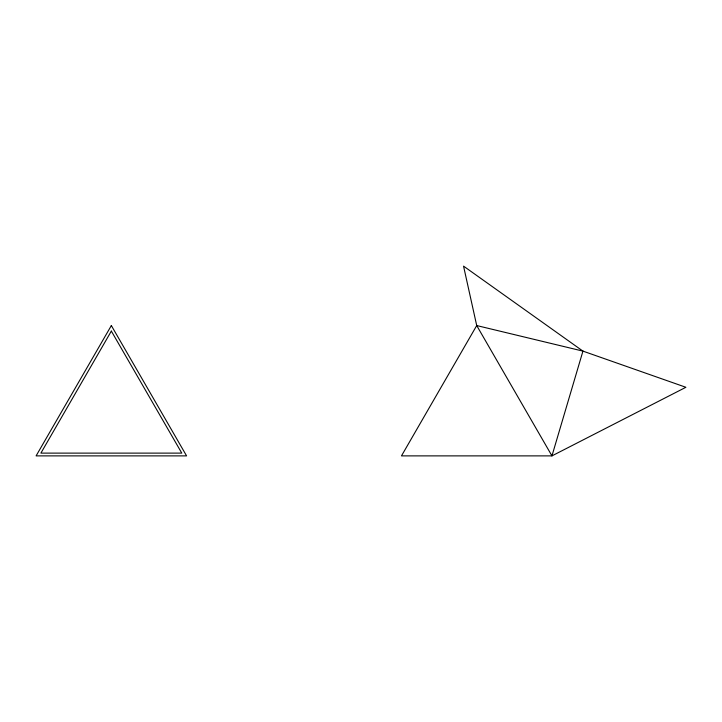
<?xml version="1.0" encoding="UTF-8"?>
<svg xmlns="http://www.w3.org/2000/svg" width="722" height="722" viewBox="0 0 722 722"><rect width="100%" height="100%" fill="white"/><g stroke="black" fill="none" stroke-linecap="round" stroke-linejoin="round"><path stroke-width="1.08" d="M582.943 351.118L551.96 455.88L401.477 455.88L476.719 325.559L463.542 266.12L582.943 351.118L685.9 387.281L551.96 455.88L476.719 325.559L582.943 351.118M111.341 325.559L36.1 455.88L186.583 455.88L111.341 325.559M111.341 331.091L40.892 453.118L181.791 453.118L111.341 331.091"/></g></svg>
